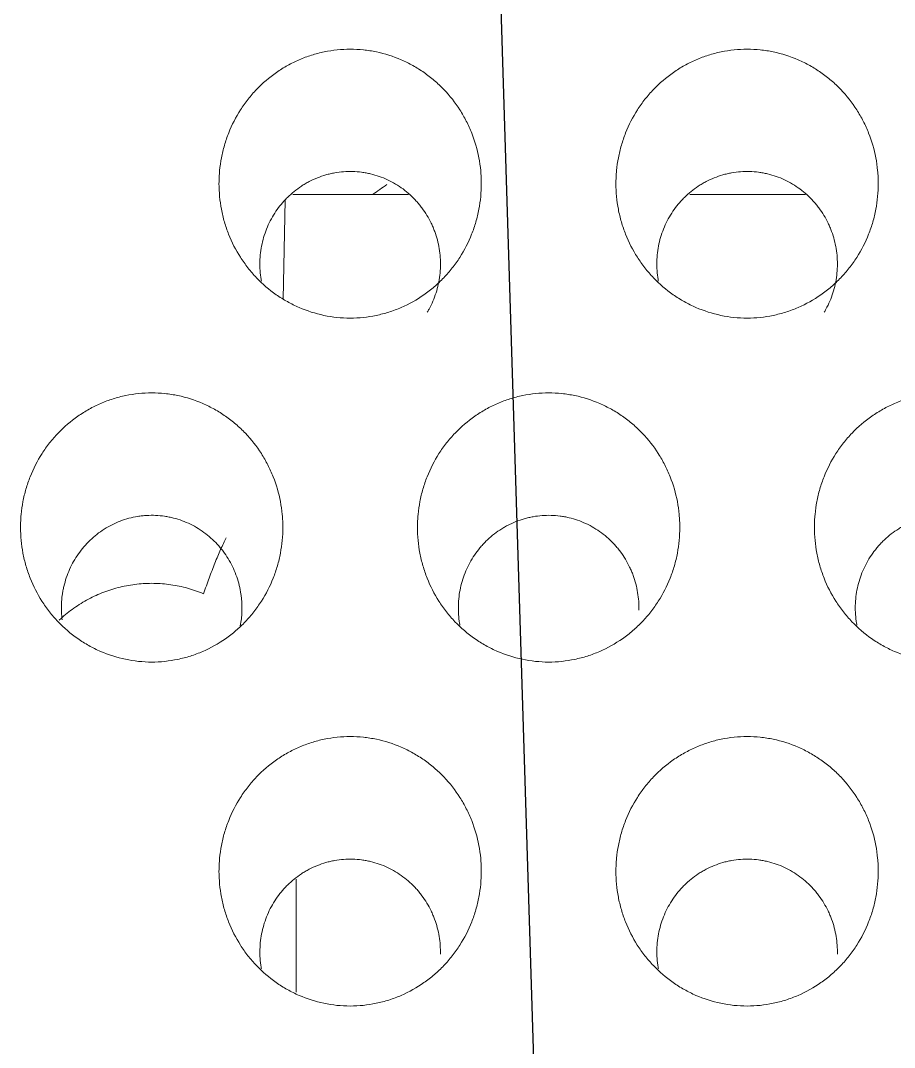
# Model space of a CAD drawing. Header units: inches. Extents: x 3778 to 56227, y -16914 to 35091.
# Drawn here: x 42394.75 to 42401.33, y -12653.82 to -12646.09 of the extents above; entities that cross this region are included whole.
import ezdxf

# ---------------------------------------------------------------- set-up
doc = ezdxf.new("R2010")
doc.units = ezdxf.units.IN
doc.header["$LTSCALE"] = 100
doc.header["$MEASUREMENT"] = 0
doc.linetypes.add('DH-HID2', pattern=[1.2, 0.8, -0.4])
doc.layers.add('2-con', color=2, linetype='Continuous')
doc.layers.add('FU-FURM', color=251, linetype='DH-HID2')
doc.layers.add('mark-B', color=2, linetype='Continuous', lineweight=20)

# ---------------------------------------------------------------- blocks, each defined once
blk = doc.blocks.new('cjscjdeh')
at = {"layer": 'FU-FURM', "color": 8}
blk.add_line((150240.6998, 68218.259), (150246.8581, 68019.7034), dxfattribs=at)
blk = doc.blocks.new('무풍1WAY 대형')
at = {"layer": 'mark-B'}
for p, q in [((287.224, -425.5493), (287.224, -426.4)), ((287.3203, -430.764), (287.3061, -431.5074)), ((283.389, -431.5502), (284.2598, -431.5502)), ((286.3767, -431.5502), (287.2475, -431.5502))]:
    blk.add_line(p, q, dxfattribs=at)
blk.add_arc((288.3194, -434.0268), 2.9875, 124.00961, 126.53196, dxfattribs=at)
for points, knots in [([(283.8295, -425.4454), (283.7629, -425.4454), (283.6976, -425.4522), (283.6013, -425.4723), (283.5695, -425.4806), (283.5222, -425.4956), (283.5065, -425.5011), (283.4755, -425.5127), (283.4602, -425.5189), (283.3848, -425.5516), (283.3278, -425.5835), (283.2469, -425.6401), (283.2207, -425.6605), (283.1708, -425.7033), (283.1234, -425.7483), (283.0808, -425.7976), (283.0505, -425.8362), (283.0407, -425.8493), (283.0218, -425.8761), (283.0125, -425.8898), (282.9683, -425.9591), (282.9388, -426.0171), (282.9029, -426.1077), (282.8924, -426.1386), (282.8787, -426.1857), (282.8745, -426.2016), (282.8669, -426.2335), (282.8635, -426.2495), (282.8483, -426.3295), (282.8422, -426.394), (282.8422, -426.4753), (282.8426, -426.4916), (282.8441, -426.5242), (282.8453, -426.5406), (282.8499, -426.5896), (282.8545, -426.6218), (282.8727, -426.7175), (282.8907, -426.7797), (282.9268, -426.8709), (282.9404, -426.901), (282.9701, -426.9592), (282.9863, -426.9874), (283.0388, -427.0696), (283.0789, -427.1209), (283.1358, -427.1805), (283.1475, -427.1922), (283.1714, -427.2148), (283.2079, -427.2477), (283.2723, -427.2977), (283.3276, -427.3325), (283.3706, -427.3566), (283.3852, -427.3643), (283.4148, -427.3791), (283.4299, -427.386), (283.5056, -427.4189), (283.568, -427.4387), (283.6643, -427.4589), (283.6969, -427.464), (283.7631, -427.4709), (283.7961, -427.4726), (283.8946, -427.4726), (283.9599, -427.466), (284.0409, -427.4492), (284.0571, -427.4454), (284.0891, -427.4371), (284.1367, -427.4233), (284.2134, -427.3946), (284.2722, -427.3656), (284.3297, -427.3335), (284.3579, -427.3158), (284.4388, -427.2593), (284.4884, -427.2168), (284.5449, -427.1577), (284.556, -427.1456), (284.5775, -427.1208), (284.588, -427.108), (284.6185, -427.0692), (284.6374, -427.0425), (284.69, -426.9602), (284.7197, -426.9022), (284.7499, -426.826), (284.7556, -426.8106), (284.7662, -426.7796), (284.7809, -426.7329), (284.7998, -426.6539), (284.809, -426.5897), (284.8136, -426.5411), (284.8147, -426.5248), (284.8163, -426.4921), (284.8167, -426.4757), (284.8167, -426.3938), (284.8106, -426.3293), (284.7925, -426.2337), (284.7849, -426.2021), (284.7713, -426.1549), (284.7663, -426.1392), (284.7557, -426.1082), (284.7501, -426.0928), (284.7201, -426.017), (284.6906, -425.9592), (284.6381, -425.8767), (284.6192, -425.85), (284.5785, -425.798), (284.557, -425.7732), (284.4894, -425.7024), (284.4401, -425.6598), (284.3728, -425.6127), (284.3591, -425.6035), (284.3311, -425.5859), (284.3169, -425.5774), (284.2738, -425.5533), (284.2444, -425.5387), (284.1544, -425.4996), (284.0919, -425.4795), (283.9618, -425.4522), (283.896, -425.4454), (283.8295, -425.4454)], [0, 0, 0, 0, 0.03125, 0.03125, 0.046875, 0.046875, 0.054688, 0.054688, 0.0625, 0.0625, 0.09375, 0.09375, 0.109375, 0.109375, 0.125, 0.140625, 0.140625, 0.148438, 0.148438, 0.15625, 0.15625, 0.1875, 0.1875, 0.203125, 0.203125, 0.210938, 0.210938, 0.21875, 0.21875, 0.25, 0.25, 0.257813, 0.257813, 0.265625, 0.265625, 0.28125, 0.28125, 0.3125, 0.3125, 0.328125, 0.328125, 0.34375, 0.34375, 0.375, 0.375, 0.382813, 0.382813, 0.390625, 0.40625, 0.421875, 0.421875, 0.429688, 0.429688, 0.4375, 0.4375, 0.46875, 0.46875, 0.484375, 0.484375, 0.5, 0.5, 0.53125, 0.53125, 0.539063, 0.539063, 0.546875, 0.5625, 0.578125, 0.578125, 0.59375, 0.59375, 0.625, 0.625, 0.632813, 0.632813, 0.640625, 0.640625, 0.65625, 0.65625, 0.6875, 0.6875, 0.695313, 0.695313, 0.703125, 0.71875, 0.734375, 0.734375, 0.742188, 0.742188, 0.75, 0.75, 0.78125, 0.78125, 0.796875, 0.796875, 0.804688, 0.804688, 0.8125, 0.8125, 0.84375, 0.84375, 0.859375, 0.859375, 0.875, 0.875, 0.90625, 0.90625, 0.914063, 0.914063, 0.921875, 0.921875, 0.9375, 0.9375, 0.96875, 0.96875, 1, 1, 1, 1]), ([(286.817, -425.4454), (286.7505, -425.4454), (286.6852, -425.4522), (286.5889, -425.4723), (286.557, -425.4806), (286.5097, -425.4956), (286.494, -425.5011), (286.463, -425.5127), (286.4478, -425.5189), (286.3724, -425.5516), (286.3153, -425.5835), (286.2345, -425.6401), (286.2082, -425.6605), (286.1584, -425.7033), (286.111, -425.7483), (286.0683, -425.7976), (286.0381, -425.8362), (286.0283, -425.8493), (286.0093, -425.8761), (286.0001, -425.8898), (285.9559, -425.9591), (285.9264, -426.0171), (285.8905, -426.1077), (285.8799, -426.1386), (285.8663, -426.1857), (285.8621, -426.2016), (285.8544, -426.2335), (285.851, -426.2495), (285.8358, -426.3295), (285.8298, -426.394), (285.8298, -426.4753), (285.8302, -426.4916), (285.8317, -426.5242), (285.8328, -426.5406), (285.8375, -426.5896), (285.8421, -426.6218), (285.8603, -426.7175), (285.8783, -426.7797), (285.9143, -426.8709), (285.9279, -426.901), (285.9577, -426.9592), (285.9739, -426.9874), (286.0263, -427.0696), (286.0664, -427.1209), (286.1234, -427.1805), (286.1351, -427.1922), (286.1589, -427.2148), (286.1954, -427.2477), (286.2598, -427.2977), (286.3152, -427.3325), (286.3581, -427.3566), (286.3727, -427.3643), (286.4024, -427.3791), (286.4174, -427.386), (286.4931, -427.4189), (286.5555, -427.4387), (286.6519, -427.4589), (286.6845, -427.464), (286.7506, -427.4709), (286.7836, -427.4726), (286.8822, -427.4726), (286.9474, -427.466), (287.0284, -427.4492), (287.0446, -427.4454), (287.0767, -427.4371), (287.1242, -427.4233), (287.201, -427.3946), (287.2598, -427.3656), (287.3173, -427.3335), (287.3455, -427.3158), (287.4264, -427.2593), (287.4759, -427.2168), (287.5325, -427.1577), (287.5435, -427.1456), (287.5651, -427.1208), (287.5756, -427.108), (287.6061, -427.0692), (287.625, -427.0425), (287.6776, -426.9602), (287.7072, -426.9022), (287.7374, -426.826), (287.7431, -426.8106), (287.7537, -426.7796), (287.7685, -426.7329), (287.7874, -426.6539), (287.7965, -426.5897), (287.8011, -426.5411), (287.8023, -426.5248), (287.8038, -426.4921), (287.8042, -426.4757), (287.8042, -426.3938), (287.7981, -426.3293), (287.78, -426.2337), (287.7725, -426.2021), (287.7588, -426.1549), (287.7539, -426.1392), (287.7433, -426.1082), (287.7376, -426.0928), (287.7076, -426.017), (287.6781, -425.9592), (287.6256, -425.8767), (287.6067, -425.85), (287.566, -425.798), (287.5446, -425.7732), (287.477, -425.7024), (287.4276, -425.6598), (287.3604, -425.6127), (287.3467, -425.6035), (287.3186, -425.5859), (287.3044, -425.5774), (287.2613, -425.5533), (287.232, -425.5387), (287.142, -425.4996), (287.0795, -425.4795), (286.9493, -425.4522), (286.8835, -425.4454), (286.817, -425.4454)], [0, 0, 0, 0, 0.03125, 0.03125, 0.046875, 0.046875, 0.054688, 0.054688, 0.0625, 0.0625, 0.09375, 0.09375, 0.109375, 0.109375, 0.125, 0.140625, 0.140625, 0.148438, 0.148438, 0.15625, 0.15625, 0.1875, 0.1875, 0.203125, 0.203125, 0.210938, 0.210938, 0.21875, 0.21875, 0.25, 0.25, 0.257813, 0.257813, 0.265625, 0.265625, 0.28125, 0.28125, 0.3125, 0.3125, 0.328125, 0.328125, 0.34375, 0.34375, 0.375, 0.375, 0.382813, 0.382813, 0.390625, 0.40625, 0.421875, 0.421875, 0.429688, 0.429688, 0.4375, 0.4375, 0.46875, 0.46875, 0.484375, 0.484375, 0.5, 0.5, 0.53125, 0.53125, 0.539063, 0.539063, 0.546875, 0.5625, 0.578125, 0.578125, 0.59375, 0.59375, 0.625, 0.625, 0.632813, 0.632813, 0.640625, 0.640625, 0.65625, 0.65625, 0.6875, 0.6875, 0.695313, 0.695313, 0.703125, 0.71875, 0.734375, 0.734375, 0.742188, 0.742188, 0.75, 0.75, 0.78125, 0.78125, 0.796875, 0.796875, 0.804687, 0.804687, 0.8125, 0.8125, 0.84375, 0.84375, 0.859375, 0.859375, 0.875, 0.875, 0.90625, 0.90625, 0.914063, 0.914063, 0.921875, 0.921875, 0.9375, 0.9375, 0.96875, 0.96875, 1, 1, 1, 1]), ([(283.1503, -425.8357), (283.1492, -425.8809), (283.1555, -425.9699), (283.178, -426.056), (283.1974, -426.1089), (283.2015, -426.1195), (283.2103, -426.1403), (283.2242, -426.171), (283.2507, -426.2203), (283.2756, -426.2574), (283.2956, -426.2845), (283.3026, -426.2934), (283.3169, -426.3108), (283.3243, -426.3194), (283.3624, -426.3615), (283.3957, -426.3917), (283.4498, -426.4318), (283.4686, -426.4443), (283.5075, -426.4675), (283.5277, -426.4783), (283.5893, -426.507), (283.6318, -426.5218), (283.6868, -426.5349), (283.6979, -426.5373), (283.7203, -426.5414), (283.7317, -426.5432), (283.7656, -426.5477), (283.7882, -426.5495), (283.8559, -426.5514), (283.901, -426.5481), (283.9572, -426.538), (283.9684, -426.5357), (283.9906, -426.5306), (284.0235, -426.522), (284.0768, -426.5037), (284.1179, -426.4848), (284.1481, -426.469), (284.1581, -426.4635), (284.1777, -426.4519), (284.1873, -426.4459), (284.2345, -426.4148), (284.2694, -426.3864), (284.3094, -426.3467), (284.3173, -426.3385), (284.3326, -426.3218), (284.34, -426.3132), (284.3616, -426.2871), (284.3751, -426.2691), (284.4128, -426.2133), (284.4342, -426.174), (284.4697, -426.0906), (284.4832, -426.0479), (284.4974, -425.9824), (284.5011, -425.9604), (284.5064, -425.9158), (284.5081, -425.8931), (284.5098, -425.8257), (284.5067, -425.7812), (284.4987, -425.7328), (284.498, -425.7285), (284.4972, -425.7242)], [0, 0, 0, 0, 0.058486, 0.116973, 0.116973, 0.131594, 0.131594, 0.146216, 0.175459, 0.204702, 0.204702, 0.219324, 0.219324, 0.233946, 0.233946, 0.292432, 0.292432, 0.321675, 0.321675, 0.350918, 0.350918, 0.409405, 0.409405, 0.424026, 0.424026, 0.438648, 0.438648, 0.467891, 0.467891, 0.526378, 0.526378, 0.540999, 0.540999, 0.555621, 0.584864, 0.614107, 0.614107, 0.628729, 0.628729, 0.643351, 0.643351, 0.701837, 0.701837, 0.716459, 0.716459, 0.73108, 0.73108, 0.760323, 0.760323, 0.81881, 0.81881, 0.877296, 0.877296, 0.906539, 0.906539, 0.935783, 0.935783, 0.994269, 0.994269, 1, 1, 1, 1]), ([(286.1378, -425.8357), (286.1367, -425.8809), (286.1431, -425.9699), (286.1656, -426.056), (286.1849, -426.1089), (286.1891, -426.1195), (286.1979, -426.1403), (286.2117, -426.171), (286.2382, -426.2203), (286.2631, -426.2574), (286.2832, -426.2845), (286.2901, -426.2934), (286.3044, -426.3108), (286.3119, -426.3194), (286.3499, -426.3615), (286.3832, -426.3917), (286.4374, -426.4318), (286.4561, -426.4443), (286.495, -426.4675), (286.5153, -426.4783), (286.5769, -426.507), (286.6194, -426.5218), (286.6744, -426.5349), (286.6855, -426.5373), (286.7079, -426.5414), (286.7192, -426.5432), (286.7531, -426.5477), (286.7757, -426.5495), (286.8435, -426.5514), (286.8886, -426.5481), (286.9448, -426.538), (286.956, -426.5357), (286.9781, -426.5306), (287.0111, -426.522), (287.0644, -426.5037), (287.1055, -426.4848), (287.1356, -426.469), (287.1456, -426.4635), (287.1652, -426.4519), (287.1749, -426.4459), (287.222, -426.4148), (287.2569, -426.3864), (287.297, -426.3467), (287.3048, -426.3385), (287.3201, -426.3218), (287.3276, -426.3132), (287.3492, -426.2871), (287.3627, -426.2691), (287.4003, -426.2133), (287.4218, -426.174), (287.4572, -426.0906), (287.4708, -426.0479), (287.4849, -425.9824), (287.4886, -425.9604), (287.494, -425.9158), (287.4956, -425.8931), (287.4973, -425.8257), (287.4942, -425.7812), (287.4863, -425.7328), (287.4855, -425.7285), (287.4848, -425.7242)], [0, 0, 0, 0, 0.058486, 0.116973, 0.116973, 0.131594, 0.131594, 0.146216, 0.175459, 0.204702, 0.204702, 0.219324, 0.219324, 0.233946, 0.233946, 0.292432, 0.292432, 0.321675, 0.321675, 0.350918, 0.350918, 0.409405, 0.409405, 0.424026, 0.424026, 0.438648, 0.438648, 0.467891, 0.467891, 0.526378, 0.526378, 0.540999, 0.540999, 0.555621, 0.584864, 0.614107, 0.614107, 0.628729, 0.628729, 0.643351, 0.643351, 0.701837, 0.701837, 0.716459, 0.716459, 0.73108, 0.73108, 0.760323, 0.760323, 0.81881, 0.81881, 0.877296, 0.877296, 0.906539, 0.906539, 0.935783, 0.935783, 0.994269, 0.994269, 1, 1, 1, 1]), ([(282.3357, -428.0332), (282.2692, -428.0332), (282.2039, -428.04), (282.1076, -428.06), (282.0758, -428.0683), (282.0285, -428.0833), (282.0128, -428.0888), (281.9818, -428.1003), (281.9666, -428.1065), (281.8912, -428.1392), (281.8341, -428.1711), (281.7533, -428.2275), (281.7271, -428.2479), (281.6772, -428.2907), (281.6298, -428.3357), (281.5871, -428.3849), (281.5569, -428.4234), (281.5471, -428.4365), (281.5281, -428.4633), (281.5189, -428.477), (281.4746, -428.5462), (281.4451, -428.6042), (281.4092, -428.6947), (281.3987, -428.7255), (281.385, -428.7726), (281.3808, -428.7885), (281.3732, -428.8204), (281.3697, -428.8363), (281.3546, -428.9163), (281.3485, -428.9808), (281.3485, -429.062), (281.3489, -429.0783), (281.3504, -429.1109), (281.3516, -429.1273), (281.3562, -429.1762), (281.3608, -429.2084), (281.379, -429.304), (281.397, -429.3662), (281.4331, -429.4573), (281.4467, -429.4873), (281.4765, -429.5455), (281.4927, -429.5737), (281.5451, -429.6558), (281.5852, -429.707), (281.6422, -429.7666), (281.6539, -429.7782), (281.6777, -429.8008), (281.7142, -429.8337), (281.7786, -429.8837), (281.834, -429.9184), (281.877, -429.9425), (281.8915, -429.9502), (281.9212, -429.9648), (281.9363, -429.9718), (282.0119, -430.0046), (282.0743, -430.0244), (282.1706, -430.0445), (282.2032, -430.0496), (282.2693, -430.0565), (282.3023, -430.0582), (282.4008, -430.0583), (282.4661, -430.0516), (282.547, -430.0349), (282.5633, -430.0311), (282.5953, -430.0227), (282.6428, -430.009), (282.7195, -429.9804), (282.7783, -429.9514), (282.8358, -429.9194), (282.864, -429.9017), (282.9449, -429.8453), (282.9945, -429.8028), (283.051, -429.7438), (283.0621, -429.7317), (283.0836, -429.7069), (283.0941, -429.6942), (283.1246, -429.6554), (283.1435, -429.6287), (283.1962, -429.5465), (283.2258, -429.4886), (283.256, -429.4125), (283.2617, -429.397), (283.2724, -429.366), (283.2871, -429.3194), (283.306, -429.2405), (283.3152, -429.1763), (283.3198, -429.1277), (283.3209, -429.1115), (283.3225, -429.0788), (283.3229, -429.0624), (283.3229, -428.9806), (283.3168, -428.9161), (283.2986, -428.8206), (283.2911, -428.789), (283.2775, -428.7419), (283.2725, -428.7262), (283.2619, -428.6952), (283.2562, -428.6798), (283.2262, -428.604), (283.1967, -428.5463), (283.1442, -428.4639), (283.1253, -428.4372), (283.0846, -428.3853), (283.0631, -428.3605), (282.9955, -428.2898), (282.9462, -428.2473), (282.8789, -428.2002), (282.8652, -428.1911), (282.8372, -428.1735), (282.8229, -428.165), (282.7799, -428.1409), (282.7505, -428.1264), (282.6605, -428.0873), (282.598, -428.0673), (282.468, -428.04), (282.4022, -428.0332), (282.3357, -428.0332)], [0, 0, 0, 0, 0.03125, 0.03125, 0.046875, 0.046875, 0.054688, 0.054688, 0.0625, 0.0625, 0.09375, 0.09375, 0.109375, 0.109375, 0.125, 0.140625, 0.140625, 0.148438, 0.148438, 0.15625, 0.15625, 0.1875, 0.1875, 0.203125, 0.203125, 0.210938, 0.210938, 0.21875, 0.21875, 0.25, 0.25, 0.257813, 0.257813, 0.265625, 0.265625, 0.28125, 0.28125, 0.3125, 0.3125, 0.328125, 0.328125, 0.34375, 0.34375, 0.375, 0.375, 0.382813, 0.382813, 0.390625, 0.40625, 0.421875, 0.421875, 0.429688, 0.429688, 0.4375, 0.4375, 0.46875, 0.46875, 0.484375, 0.484375, 0.5, 0.5, 0.53125, 0.53125, 0.539062, 0.539062, 0.546875, 0.5625, 0.578125, 0.578125, 0.59375, 0.59375, 0.625, 0.625, 0.632812, 0.632812, 0.640625, 0.640625, 0.65625, 0.65625, 0.6875, 0.6875, 0.695312, 0.695312, 0.703125, 0.71875, 0.734375, 0.734375, 0.742187, 0.742187, 0.75, 0.75, 0.78125, 0.78125, 0.796875, 0.796875, 0.804687, 0.804687, 0.8125, 0.8125, 0.84375, 0.84375, 0.859375, 0.859375, 0.875, 0.875, 0.90625, 0.90625, 0.914062, 0.914062, 0.921875, 0.921875, 0.9375, 0.9375, 0.96875, 0.96875, 1, 1, 1, 1]), ([(285.3232, -428.0332), (285.2567, -428.0332), (285.1914, -428.04), (285.0952, -428.06), (285.0634, -428.0683), (285.0161, -428.0833), (285.0004, -428.0888), (284.9694, -428.1003), (284.9541, -428.1065), (284.8787, -428.1392), (284.8217, -428.1711), (284.7409, -428.2275), (284.7146, -428.2479), (284.6648, -428.2907), (284.6173, -428.3357), (284.5747, -428.3849), (284.5444, -428.4234), (284.5346, -428.4365), (284.5156, -428.4633), (284.5064, -428.477), (284.4622, -428.5462), (284.4327, -428.6042), (284.3968, -428.6947), (284.3862, -428.7255), (284.3725, -428.7726), (284.3683, -428.7885), (284.3607, -428.8204), (284.3573, -428.8363), (284.3421, -428.9163), (284.3361, -428.9808), (284.336, -429.062), (284.3364, -429.0783), (284.3379, -429.1109), (284.3391, -429.1273), (284.3437, -429.1762), (284.3483, -429.2084), (284.3666, -429.304), (284.3846, -429.3662), (284.4206, -429.4573), (284.4342, -429.4873), (284.464, -429.5455), (284.4802, -429.5737), (284.5327, -429.6558), (284.5728, -429.707), (284.6297, -429.7666), (284.6414, -429.7782), (284.6653, -429.8008), (284.7018, -429.8337), (284.7662, -429.8837), (284.8215, -429.9184), (284.8645, -429.9425), (284.8791, -429.9502), (284.9088, -429.9648), (284.9238, -429.9718), (284.9995, -430.0046), (285.0618, -430.0244), (285.1582, -430.0445), (285.1908, -430.0496), (285.2569, -430.0565), (285.2898, -430.0582), (285.3884, -430.0583), (285.4536, -430.0516), (285.5346, -430.0349), (285.5508, -430.0311), (285.5828, -430.0227), (285.6304, -430.009), (285.7071, -429.9804), (285.7659, -429.9514), (285.8234, -429.9194), (285.8516, -429.9017), (285.9325, -429.8453), (285.982, -429.8028), (286.0386, -429.7438), (286.0496, -429.7317), (286.0711, -429.7069), (286.0817, -429.6942), (286.1122, -429.6554), (286.1311, -429.6287), (286.1837, -429.5465), (286.2134, -429.4886), (286.2436, -429.4125), (286.2493, -429.397), (286.2599, -429.366), (286.2747, -429.3194), (286.2936, -429.2405), (286.3027, -429.1763), (286.3073, -429.1277), (286.3085, -429.1115), (286.31, -429.0788), (286.3104, -429.0624), (286.3104, -428.9806), (286.3043, -428.9161), (286.2862, -428.8206), (286.2786, -428.789), (286.265, -428.7419), (286.2601, -428.7262), (286.2494, -428.6952), (286.2438, -428.6798), (286.2138, -428.604), (286.1843, -428.5463), (286.1317, -428.4639), (286.1128, -428.4372), (286.0721, -428.3853), (286.0507, -428.3605), (285.9831, -428.2898), (285.9337, -428.2473), (285.8665, -428.2002), (285.8527, -428.1911), (285.8247, -428.1735), (285.8105, -428.165), (285.7674, -428.1409), (285.738, -428.1264), (285.6481, -428.0873), (285.5856, -428.0673), (285.4555, -428.04), (285.3897, -428.0332), (285.3232, -428.0332)], [0, 0, 0, 0, 0.03125, 0.03125, 0.046875, 0.046875, 0.054687, 0.054687, 0.0625, 0.0625, 0.09375, 0.09375, 0.109375, 0.109375, 0.125, 0.140625, 0.140625, 0.148437, 0.148437, 0.15625, 0.15625, 0.1875, 0.1875, 0.203125, 0.203125, 0.210937, 0.210937, 0.21875, 0.21875, 0.25, 0.25, 0.257812, 0.257812, 0.265625, 0.265625, 0.28125, 0.28125, 0.3125, 0.3125, 0.328125, 0.328125, 0.34375, 0.34375, 0.375, 0.375, 0.382812, 0.382812, 0.390625, 0.40625, 0.421875, 0.421875, 0.429687, 0.429687, 0.4375, 0.4375, 0.46875, 0.46875, 0.484375, 0.484375, 0.5, 0.5, 0.53125, 0.53125, 0.539062, 0.539062, 0.546875, 0.5625, 0.578125, 0.578125, 0.59375, 0.59375, 0.625, 0.625, 0.632812, 0.632812, 0.640625, 0.640625, 0.65625, 0.65625, 0.6875, 0.6875, 0.695312, 0.695312, 0.703125, 0.71875, 0.734375, 0.734375, 0.742187, 0.742187, 0.75, 0.75, 0.78125, 0.78125, 0.796875, 0.796875, 0.804687, 0.804687, 0.8125, 0.8125, 0.84375, 0.84375, 0.859375, 0.859375, 0.875, 0.875, 0.90625, 0.90625, 0.914062, 0.914062, 0.921875, 0.921875, 0.9375, 0.9375, 0.96875, 0.96875, 1, 1, 1, 1]), ([(288.3108, -428.0332), (288.2443, -428.0332), (288.179, -428.04), (288.0827, -428.06), (288.0509, -428.0683), (288.0036, -428.0833), (287.9879, -428.0888), (287.9569, -428.1003), (287.9417, -428.1065), (287.8663, -428.1392), (287.8092, -428.1711), (287.7284, -428.2275), (287.7022, -428.2479), (287.6523, -428.2907), (287.6049, -428.3357), (287.5622, -428.3849), (287.532, -428.4234), (287.5222, -428.4365), (287.5032, -428.4633), (287.494, -428.477), (287.4497, -428.5462), (287.4202, -428.6042), (287.3843, -428.6947), (287.3738, -428.7255), (287.3601, -428.7726), (287.3559, -428.7885), (287.3483, -428.8204), (287.3448, -428.8363), (287.3297, -428.9163), (287.3236, -428.9808), (287.3236, -429.062), (287.324, -429.0783), (287.3255, -429.1109), (287.3267, -429.1273), (287.3313, -429.1762), (287.3359, -429.2084), (287.3541, -429.304), (287.3721, -429.3662), (287.4082, -429.4573), (287.4218, -429.4873), (287.4516, -429.5455), (287.4678, -429.5737), (287.5202, -429.6558), (287.5603, -429.707), (287.6173, -429.7666), (287.629, -429.7782), (287.6528, -429.8008), (287.6893, -429.8337), (287.7537, -429.8837), (287.8091, -429.9184), (287.8521, -429.9425), (287.8666, -429.9502), (287.8963, -429.9648), (287.9114, -429.9718), (287.987, -430.0046), (288.0494, -430.0244), (288.1457, -430.0445), (288.1783, -430.0496), (288.2444, -430.0565), (288.2774, -430.0582), (288.3759, -430.0583), (288.4411, -430.0516), (288.5221, -430.0349), (288.5383, -430.0311), (288.5704, -430.0227), (288.6179, -430.009), (288.6946, -429.9804), (288.7534, -429.9514), (288.8109, -429.9194), (288.8391, -429.9017), (288.92, -429.8453), (288.9695, -429.8028), (289.0261, -429.7438), (289.0372, -429.7317), (289.0587, -429.7069), (289.0692, -429.6942), (289.0997, -429.6554), (289.1186, -429.6287), (289.1713, -429.5465), (289.2009, -429.4886), (289.2311, -429.4125), (289.2368, -429.397), (289.2475, -429.366), (289.2622, -429.3194), (289.2811, -429.2405), (289.2903, -429.1763), (289.2949, -429.1277), (289.296, -429.1115), (289.2976, -429.0788), (289.298, -429.0624), (289.298, -428.9806), (289.2919, -428.9161), (289.2737, -428.8206), (289.2662, -428.789), (289.2526, -428.7419), (289.2476, -428.7262), (289.237, -428.6952), (289.2313, -428.6798), (289.2013, -428.604), (289.1718, -428.5463), (289.1193, -428.4639), (289.1004, -428.4372), (289.0597, -428.3853), (289.0382, -428.3605), (288.9706, -428.2898), (288.9213, -428.2473), (288.854, -428.2002), (288.8403, -428.1911), (288.8123, -428.1735), (288.798, -428.165), (288.755, -428.1409), (288.7256, -428.1264), (288.6356, -428.0873), (288.5731, -428.0673), (288.4431, -428.04), (288.3773, -428.0332), (288.3108, -428.0332)], [0, 0, 0, 0, 0.03125, 0.03125, 0.046875, 0.046875, 0.054688, 0.054688, 0.0625, 0.0625, 0.09375, 0.09375, 0.109375, 0.109375, 0.125, 0.140625, 0.140625, 0.148438, 0.148438, 0.15625, 0.15625, 0.1875, 0.1875, 0.203125, 0.203125, 0.210938, 0.210938, 0.21875, 0.21875, 0.25, 0.25, 0.257812, 0.257812, 0.265625, 0.265625, 0.28125, 0.28125, 0.3125, 0.3125, 0.328125, 0.328125, 0.34375, 0.34375, 0.375, 0.375, 0.382813, 0.382813, 0.390625, 0.40625, 0.421875, 0.421875, 0.429688, 0.429688, 0.4375, 0.4375, 0.46875, 0.46875, 0.484375, 0.484375, 0.5, 0.5, 0.53125, 0.53125, 0.539063, 0.539063, 0.546875, 0.5625, 0.578125, 0.578125, 0.59375, 0.59375, 0.625, 0.625, 0.632813, 0.632813, 0.640625, 0.640625, 0.65625, 0.65625, 0.6875, 0.6875, 0.695313, 0.695313, 0.703125, 0.71875, 0.734375, 0.734375, 0.742188, 0.742188, 0.75, 0.75, 0.78125, 0.78125, 0.796875, 0.796875, 0.804688, 0.804688, 0.8125, 0.8125, 0.84375, 0.84375, 0.859375, 0.859375, 0.875, 0.875, 0.90625, 0.90625, 0.914063, 0.914063, 0.921875, 0.921875, 0.9375, 0.9375, 0.96875, 0.96875, 1, 1, 1, 1]), ([(281.6563, -428.423), (281.6552, -428.4682), (281.6616, -428.557), (281.6841, -428.6431), (281.7035, -428.696), (281.7076, -428.7066), (281.7164, -428.7273), (281.7302, -428.7581), (281.7568, -428.8073), (281.7817, -428.8445), (281.8018, -428.8715), (281.8087, -428.8804), (281.823, -428.8978), (281.8304, -428.9064), (281.8685, -428.9484), (281.9019, -428.9786), (281.956, -429.0186), (281.9747, -429.0311), (282.0137, -429.0544), (282.0339, -429.0651), (282.0955, -429.0938), (282.138, -429.1086), (282.193, -429.1217), (282.2041, -429.1241), (282.2265, -429.1282), (282.2378, -429.13), (282.2718, -429.1344), (282.2944, -429.1362), (282.3621, -429.1381), (282.4072, -429.1348), (282.4634, -429.1248), (282.4746, -429.1225), (282.4968, -429.1174), (282.5297, -429.1088), (282.583, -429.0906), (282.6241, -429.0717), (282.6543, -429.0559), (282.6643, -429.0504), (282.6839, -429.0388), (282.6935, -429.0328), (282.7407, -429.0017), (282.7756, -428.9734), (282.8157, -428.9337), (282.8235, -428.9256), (282.8388, -428.9088), (282.8463, -428.9002), (282.8679, -428.8741), (282.8814, -428.8562), (282.9191, -428.8005), (282.9405, -428.7611), (282.976, -428.6778), (282.9896, -428.6351), (283.0038, -428.5697), (283.0075, -428.5477), (283.0128, -428.5031), (283.0145, -428.4805), (283.0162, -428.4131), (283.0131, -428.3686), (283.0052, -428.3203), (283.0044, -428.3161), (283.0037, -428.3118)], [0, 0, 0, 0, 0.058493, 0.116986, 0.116986, 0.13161, 0.13161, 0.146233, 0.17548, 0.204726, 0.204726, 0.21935, 0.21935, 0.233973, 0.233973, 0.292466, 0.292466, 0.321713, 0.321713, 0.350959, 0.350959, 0.409453, 0.409453, 0.424076, 0.424076, 0.438699, 0.438699, 0.467946, 0.467946, 0.526439, 0.526439, 0.541062, 0.541062, 0.555686, 0.584932, 0.614179, 0.614179, 0.628802, 0.628802, 0.643426, 0.643426, 0.701919, 0.701919, 0.716542, 0.716542, 0.731165, 0.731165, 0.760412, 0.760412, 0.818905, 0.818905, 0.877399, 0.877399, 0.906645, 0.906645, 0.935892, 0.935892, 0.994385, 0.994385, 1, 1, 1, 1]), ([(284.6439, -428.423), (284.6428, -428.4682), (284.6491, -428.557), (284.6716, -428.6431), (284.691, -428.696), (284.6952, -428.7066), (284.7039, -428.7273), (284.7178, -428.7581), (284.7443, -428.8073), (284.7692, -428.8445), (284.7893, -428.8715), (284.7962, -428.8804), (284.8106, -428.8978), (284.818, -428.9064), (284.8561, -428.9484), (284.8894, -428.9786), (284.9435, -429.0186), (284.9623, -429.0311), (285.0012, -429.0544), (285.0215, -429.0651), (285.083, -429.0938), (285.1256, -429.1086), (285.1806, -429.1217), (285.1917, -429.1241), (285.2141, -429.1282), (285.2254, -429.13), (285.2593, -429.1344), (285.2819, -429.1362), (285.3497, -429.1381), (285.3947, -429.1348), (285.4509, -429.1248), (285.4622, -429.1225), (285.4843, -429.1174), (285.5172, -429.1088), (285.5706, -429.0906), (285.6116, -429.0717), (285.6418, -429.0559), (285.6518, -429.0504), (285.6714, -429.0388), (285.681, -429.0328), (285.7282, -429.0017), (285.7631, -428.9734), (285.8032, -428.9337), (285.811, -428.9256), (285.8264, -428.9088), (285.8338, -428.9002), (285.8555, -428.8741), (285.8689, -428.8562), (285.9066, -428.8005), (285.9281, -428.7611), (285.9636, -428.6778), (285.9771, -428.6351), (285.9913, -428.5697), (285.995, -428.5477), (286.0004, -428.5031), (286.002, -428.4805), (286.0037, -428.4131), (286.0006, -428.3686), (285.9927, -428.3203), (285.992, -428.3161), (285.9912, -428.3118)], [0, 0, 0, 0, 0.058493, 0.116986, 0.116986, 0.13161, 0.13161, 0.146233, 0.17548, 0.204726, 0.204726, 0.21935, 0.21935, 0.233973, 0.233973, 0.292466, 0.292466, 0.321713, 0.321713, 0.350959, 0.350959, 0.409453, 0.409453, 0.424076, 0.424076, 0.438699, 0.438699, 0.467946, 0.467946, 0.526439, 0.526439, 0.541062, 0.541062, 0.555686, 0.584932, 0.614179, 0.614179, 0.628802, 0.628802, 0.643426, 0.643426, 0.701919, 0.701919, 0.716542, 0.716542, 0.731165, 0.731165, 0.760412, 0.760412, 0.818905, 0.818905, 0.877399, 0.877399, 0.906645, 0.906645, 0.935892, 0.935892, 0.994385, 0.994385, 1, 1, 1, 1]), ([(287.6438, -428.3065), (287.6373, -428.3407), (287.6333, -428.3752), (287.6309, -428.4322), (287.631, -428.4546), (287.6327, -428.4883), (287.6336, -428.4996), (287.6358, -428.522), (287.6372, -428.5332), (287.6454, -428.5886), (287.656, -428.6319), (287.678, -428.6953), (287.6864, -428.7162), (287.7053, -428.7573), (287.726, -428.7973), (287.7565, -428.8445), (287.7768, -428.8715), (287.7909, -428.8892), (287.7982, -428.8979), (287.8356, -428.9405), (287.8684, -428.9712), (287.922, -429.0122), (287.9406, -429.0251), (287.9793, -429.049), (287.9992, -429.06), (288.0601, -429.0896), (288.1024, -429.1052), (288.1575, -429.1193), (288.1687, -429.1218), (288.191, -429.1263), (288.2022, -429.1283), (288.2359, -429.1333), (288.2808, -429.1376), (288.3373, -429.1373), (288.3713, -429.1345), (288.394, -429.132), (288.4053, -429.1305), (288.4614, -429.1214), (288.5049, -429.1097), (288.5682, -429.0856), (288.5889, -429.0765), (288.6297, -429.056), (288.6494, -429.0449), (288.7065, -429.0087), (288.7418, -428.981), (288.7907, -428.9342), (288.8064, -428.9176), (288.8357, -428.8833), (288.8495, -428.8656), (288.888, -428.8107), (288.9102, -428.7717), (288.9286, -428.7304)], [0, 0, 0, 0, 0.052709, 0.052709, 0.086541, 0.086541, 0.103457, 0.103457, 0.120373, 0.120373, 0.188037, 0.188037, 0.221868, 0.221868, 0.2557, 0.289532, 0.306448, 0.306448, 0.323364, 0.323364, 0.391027, 0.391027, 0.424859, 0.424859, 0.458691, 0.458691, 0.526355, 0.526355, 0.543271, 0.543271, 0.560187, 0.560187, 0.594018, 0.62785, 0.644766, 0.644766, 0.661682, 0.661682, 0.729346, 0.729346, 0.763177, 0.763177, 0.797009, 0.797009, 0.864673, 0.864673, 0.898505, 0.898505, 0.932336, 0.932336, 1, 1, 1, 1]), ([(289.0075, -428.3476), (289.0033, -428.3515), (288.968, -428.3841), (288.9305, -428.4143), (288.8781, -428.4513), (288.8601, -428.4632), (288.8237, -428.4856), (288.8052, -428.4962), (288.749, -428.5262), (288.7104, -428.5438), (288.631, -428.5741), (288.5903, -428.5868), (288.5065, -428.6071), (288.4223, -428.6219), (288.3374, -428.626), (288.2734, -428.625), (288.252, -428.6239), (288.2092, -428.6205), (288.1877, -428.6181), (288.1241, -428.6089), (288.0408, -428.5913), (287.9603, -428.5634), (287.9208, -428.5469)], [0, 0, 0, 0, 0.014941, 0.124392, 0.124392, 0.179118, 0.179118, 0.233843, 0.233843, 0.343294, 0.343294, 0.452745, 0.452745, 0.562196, 0.671647, 0.671647, 0.726373, 0.726373, 0.781098, 0.781098, 0.890549, 1, 1, 1, 1]), ([(288.9286, -428.7304), (288.9471, -428.689), (288.9614, -428.6465), (288.9742, -428.5918), (288.9765, -428.5808), (288.9805, -428.5586), (288.9823, -428.5475), (288.9869, -428.514), (288.9888, -428.4917), (288.9914, -428.4302), (288.9898, -428.3911), (288.9849, -428.352)], [0, 0, 0, 0, 0.347462, 0.347462, 0.434328, 0.434328, 0.521194, 0.521194, 0.694925, 0.694925, 1, 1, 1, 1]), ([(287.9208, -428.5469), (287.9065, -428.5872), (287.8922, -428.6268), (287.8637, -428.7037), (287.8494, -428.741), (287.8208, -428.8128), (287.8065, -428.8472), (287.785, -428.8955), (287.7779, -428.911), (287.7635, -428.9407), (287.7563, -428.9549), (287.7492, -428.968)], [0, 0, 0, 0, 0.25, 0.25, 0.5, 0.5, 0.75, 0.75, 0.875, 0.875, 1, 1, 1, 1]), ([(283.8295, -430.621), (283.763, -430.621), (283.6977, -430.6278), (283.6015, -430.6478), (283.5697, -430.6561), (283.5224, -430.671), (283.5067, -430.6764), (283.4757, -430.688), (283.4605, -430.6942), (283.3851, -430.7268), (283.328, -430.7587), (283.2472, -430.815), (283.221, -430.8354), (283.1711, -430.8781), (283.1237, -430.923), (283.081, -430.9722), (283.0508, -431.0107), (283.041, -431.0238), (283.022, -431.0505), (283.0128, -431.0641), (282.9685, -431.1333), (282.939, -431.1912), (282.9031, -431.2817), (282.8925, -431.3125), (282.8788, -431.3595), (282.8746, -431.3754), (282.867, -431.4073), (282.8636, -431.4232), (282.8484, -431.5031), (282.8423, -431.5675), (282.8423, -431.6487), (282.8427, -431.6649), (282.8442, -431.6975), (282.8454, -431.7139), (282.85, -431.7628), (282.8546, -431.795), (282.8728, -431.8905), (282.8909, -431.9527), (282.9269, -432.0436), (282.9406, -432.0737), (282.9703, -432.1318), (282.9865, -432.16), (283.039, -432.242), (283.0791, -432.2932), (283.1361, -432.3527), (283.1478, -432.3643), (283.1717, -432.3868), (283.2081, -432.4197), (283.2726, -432.4696), (283.3279, -432.5043), (283.3709, -432.5283), (283.3855, -432.536), (283.4151, -432.5506), (283.4302, -432.5576), (283.5058, -432.5903), (283.5682, -432.6101), (283.6645, -432.6302), (283.697, -432.6353), (283.7632, -432.6421), (283.7961, -432.6438), (283.8946, -432.6439), (283.9598, -432.6373), (284.0407, -432.6206), (284.0569, -432.6168), (284.089, -432.6084), (284.1365, -432.5947), (284.2132, -432.5661), (284.272, -432.5372), (284.3294, -432.5052), (284.3576, -432.4876), (284.4386, -432.4312), (284.4881, -432.3888), (284.5447, -432.3299), (284.5557, -432.3178), (284.5772, -432.293), (284.5878, -432.2803), (284.6183, -432.2416), (284.6372, -432.2149), (284.6898, -432.1328), (284.7195, -432.075), (284.7497, -431.9989), (284.7555, -431.9835), (284.7661, -431.9525), (284.7808, -431.9059), (284.7997, -431.8271), (284.8089, -431.7629), (284.8135, -431.7144), (284.8147, -431.6982), (284.8162, -431.6655), (284.8166, -431.6491), (284.8166, -431.5674), (284.8105, -431.5029), (284.7924, -431.4075), (284.7848, -431.3759), (284.7712, -431.3288), (284.7662, -431.3132), (284.7556, -431.2822), (284.7499, -431.2668), (284.7199, -431.1911), (284.6904, -431.1334), (284.6379, -431.0511), (284.619, -431.0245), (284.5782, -430.9726), (284.5568, -430.9479), (284.4891, -430.8772), (284.4398, -430.8347), (284.3726, -430.7877), (284.3588, -430.7786), (284.3308, -430.761), (284.3166, -430.7526), (284.2735, -430.7285), (284.2441, -430.714), (284.1542, -430.675), (284.0917, -430.655), (283.9617, -430.6278), (283.8959, -430.621), (283.8295, -430.621)], [0, 0, 0, 0, 0.03125, 0.03125, 0.046875, 0.046875, 0.054687, 0.054687, 0.0625, 0.0625, 0.09375, 0.09375, 0.109375, 0.109375, 0.125, 0.140625, 0.140625, 0.148437, 0.148437, 0.15625, 0.15625, 0.1875, 0.1875, 0.203125, 0.203125, 0.210937, 0.210937, 0.21875, 0.21875, 0.25, 0.25, 0.257812, 0.257812, 0.265625, 0.265625, 0.28125, 0.28125, 0.3125, 0.3125, 0.328125, 0.328125, 0.34375, 0.34375, 0.375, 0.375, 0.382812, 0.382812, 0.390625, 0.40625, 0.421875, 0.421875, 0.429687, 0.429687, 0.4375, 0.4375, 0.46875, 0.46875, 0.484375, 0.484375, 0.5, 0.5, 0.53125, 0.53125, 0.539062, 0.539062, 0.546875, 0.5625, 0.578125, 0.578125, 0.59375, 0.59375, 0.625, 0.625, 0.632812, 0.632812, 0.640625, 0.640625, 0.65625, 0.65625, 0.6875, 0.6875, 0.695312, 0.695312, 0.703125, 0.71875, 0.734375, 0.734375, 0.742187, 0.742187, 0.75, 0.75, 0.78125, 0.78125, 0.796875, 0.796875, 0.804687, 0.804687, 0.8125, 0.8125, 0.84375, 0.84375, 0.859375, 0.859375, 0.875, 0.875, 0.90625, 0.90625, 0.914062, 0.914062, 0.921875, 0.921875, 0.9375, 0.9375, 0.96875, 0.96875, 1, 1, 1, 1]), ([(286.817, -430.621), (286.7505, -430.621), (286.6853, -430.6278), (286.589, -430.6478), (286.5572, -430.6561), (286.51, -430.671), (286.4942, -430.6764), (286.4633, -430.688), (286.448, -430.6942), (286.3726, -430.7268), (286.3156, -430.7587), (286.2348, -430.815), (286.2085, -430.8354), (286.1587, -430.8781), (286.1113, -430.923), (286.0686, -430.9722), (286.0383, -431.0107), (286.0285, -431.0238), (286.0095, -431.0505), (286.0003, -431.0641), (285.9561, -431.1333), (285.9265, -431.1912), (285.8906, -431.2817), (285.8801, -431.3125), (285.8664, -431.3595), (285.8622, -431.3754), (285.8545, -431.4073), (285.8511, -431.4232), (285.8359, -431.5031), (285.8299, -431.5675), (285.8298, -431.6487), (285.8302, -431.6649), (285.8318, -431.6975), (285.8329, -431.7139), (285.8375, -431.7628), (285.8421, -431.795), (285.8604, -431.8905), (285.8784, -431.9527), (285.9145, -432.0436), (285.9281, -432.0737), (285.9579, -432.1318), (285.9741, -432.16), (286.0266, -432.242), (286.0667, -432.2932), (286.1236, -432.3527), (286.1354, -432.3643), (286.1592, -432.3868), (286.1957, -432.4197), (286.2601, -432.4696), (286.3155, -432.5043), (286.3584, -432.5283), (286.373, -432.536), (286.4027, -432.5506), (286.4177, -432.5576), (286.4933, -432.5903), (286.5557, -432.6101), (286.652, -432.6302), (286.6846, -432.6353), (286.7507, -432.6421), (286.7836, -432.6438), (286.8821, -432.6439), (286.9473, -432.6373), (287.0283, -432.6206), (287.0445, -432.6168), (287.0765, -432.6084), (287.124, -432.5947), (287.2007, -432.5661), (287.2595, -432.5372), (287.317, -432.5052), (287.3452, -432.4876), (287.4261, -432.4312), (287.4756, -432.3888), (287.5322, -432.3299), (287.5432, -432.3178), (287.5648, -432.293), (287.5753, -432.2803), (287.6058, -432.2416), (287.6247, -432.2149), (287.6774, -432.1328), (287.707, -432.075), (287.7373, -431.9989), (287.743, -431.9835), (287.7536, -431.9525), (287.7684, -431.9059), (287.7873, -431.8271), (287.7964, -431.7629), (287.8011, -431.7144), (287.8022, -431.6982), (287.8038, -431.6655), (287.8042, -431.6491), (287.8042, -431.5674), (287.798, -431.5029), (287.7799, -431.4075), (287.7724, -431.3759), (287.7587, -431.3288), (287.7538, -431.3132), (287.7432, -431.2822), (287.7375, -431.2668), (287.7074, -431.1911), (287.6779, -431.1334), (287.6254, -431.0511), (287.6065, -431.0245), (287.5658, -430.9726), (287.5443, -430.9479), (287.4767, -430.8772), (287.4273, -430.8347), (287.3601, -430.7877), (287.3464, -430.7786), (287.3183, -430.761), (287.3041, -430.7526), (287.261, -430.7285), (287.2317, -430.714), (287.1418, -430.675), (287.0793, -430.655), (286.9492, -430.6278), (286.8835, -430.621), (286.817, -430.621)], [0, 0, 0, 0, 0.03125, 0.03125, 0.046875, 0.046875, 0.054687, 0.054687, 0.0625, 0.0625, 0.09375, 0.09375, 0.109375, 0.109375, 0.125, 0.140625, 0.140625, 0.148437, 0.148437, 0.15625, 0.15625, 0.1875, 0.1875, 0.203125, 0.203125, 0.210937, 0.210937, 0.21875, 0.21875, 0.25, 0.25, 0.257812, 0.257812, 0.265625, 0.265625, 0.28125, 0.28125, 0.3125, 0.3125, 0.328125, 0.328125, 0.34375, 0.34375, 0.375, 0.375, 0.382812, 0.382812, 0.390625, 0.40625, 0.421875, 0.421875, 0.429687, 0.429687, 0.4375, 0.4375, 0.46875, 0.46875, 0.484375, 0.484375, 0.5, 0.5, 0.53125, 0.53125, 0.539062, 0.539062, 0.546875, 0.5625, 0.578125, 0.578125, 0.59375, 0.59375, 0.625, 0.625, 0.632812, 0.632812, 0.640625, 0.640625, 0.65625, 0.65625, 0.6875, 0.6875, 0.695312, 0.695312, 0.703125, 0.71875, 0.734375, 0.734375, 0.742187, 0.742187, 0.75, 0.75, 0.78125, 0.78125, 0.796875, 0.796875, 0.804687, 0.804687, 0.8125, 0.8125, 0.84375, 0.84375, 0.859375, 0.859375, 0.875, 0.875, 0.90625, 0.90625, 0.914062, 0.914062, 0.921875, 0.921875, 0.9375, 0.9375, 0.96875, 0.96875, 1, 1, 1, 1]), ([(283.2489, -430.6651), (283.2445, -430.6725), (283.2402, -430.68), (283.2252, -430.7075), (283.2154, -430.7278), (283.189, -430.7896), (283.1755, -430.8321), (283.1612, -430.898), (283.1574, -430.9204), (283.1521, -430.9651), (283.1505, -430.9876), (283.1499, -431.0102)], [0, 0, 0, 0, 0.071147, 0.071147, 0.256917, 0.256917, 0.628459, 0.628459, 0.814229, 0.814229, 1, 1, 1, 1]), ([(286.2364, -430.6651), (286.232, -430.6725), (286.2277, -430.68), (286.2127, -430.7075), (286.2029, -430.7278), (286.1766, -430.7896), (286.163, -430.8321), (286.1487, -430.898), (286.145, -430.9204), (286.1396, -430.9651), (286.138, -430.9876), (286.1375, -431.0102)], [0, 0, 0, 0, 0.071147, 0.071147, 0.256917, 0.256917, 0.628459, 0.628459, 0.814229, 0.814229, 1, 1, 1, 1]), ([(283.1499, -431.0102), (283.1488, -431.0554), (283.1552, -431.1442), (283.1777, -431.2303), (283.1971, -431.2831), (283.2012, -431.2937), (283.21, -431.3144), (283.2239, -431.3452), (283.2504, -431.3943), (283.2754, -431.4315), (283.2954, -431.4585), (283.3024, -431.4674), (283.3167, -431.4848), (283.3241, -431.4934), (283.3622, -431.5354), (283.3956, -431.5655), (283.4497, -431.6055), (283.4685, -431.618), (283.5074, -431.6412), (283.5277, -431.6519), (283.5892, -431.6806), (283.6318, -431.6954), (283.6868, -431.7085), (283.6979, -431.7108), (283.7203, -431.7149), (283.7316, -431.7167), (283.7655, -431.7212), (283.7881, -431.723), (283.8558, -431.7249), (283.9009, -431.7216), (283.9571, -431.7116), (283.9683, -431.7093), (283.9905, -431.7042), (284.0234, -431.6956), (284.0767, -431.6774), (284.1178, -431.6585), (284.148, -431.6428), (284.158, -431.6372), (284.1776, -431.6257), (284.1872, -431.6197), (284.2344, -431.5887), (284.2693, -431.5604), (284.3094, -431.5207), (284.3173, -431.5126), (284.3326, -431.4959), (284.3401, -431.4873), (284.3617, -431.4612), (284.3752, -431.4432), (284.4129, -431.3876), (284.4344, -431.3483), (284.4699, -431.2651), (284.4835, -431.2224), (284.4977, -431.157), (284.5014, -431.1349), (284.5068, -431.0904), (284.5084, -431.0678), (284.5101, -431.0004), (284.507, -430.956), (284.4991, -430.9078), (284.4984, -430.9036), (284.4977, -430.8995)], [0, 0, 0, 0, 0.0585, 0.117, 0.117, 0.131625, 0.131625, 0.14625, 0.1755, 0.20475, 0.20475, 0.219375, 0.219375, 0.234, 0.234, 0.2925, 0.2925, 0.32175, 0.32175, 0.351, 0.351, 0.409501, 0.409501, 0.424126, 0.424126, 0.438751, 0.438751, 0.468001, 0.468001, 0.526501, 0.526501, 0.541126, 0.541126, 0.555751, 0.585001, 0.614251, 0.614251, 0.628876, 0.628876, 0.643501, 0.643501, 0.702001, 0.702001, 0.716626, 0.716626, 0.731251, 0.731251, 0.760501, 0.760501, 0.819001, 0.819001, 0.877501, 0.877501, 0.906751, 0.906751, 0.936001, 0.936001, 0.994501, 0.994501, 1, 1, 1, 1]), ([(286.1375, -431.0102), (286.1364, -431.0554), (286.1427, -431.1442), (286.1652, -431.2303), (286.1846, -431.2831), (286.1888, -431.2937), (286.1976, -431.3144), (286.2114, -431.3452), (286.238, -431.3943), (286.2629, -431.4315), (286.283, -431.4585), (286.2899, -431.4674), (286.3043, -431.4848), (286.3117, -431.4934), (286.3498, -431.5354), (286.3831, -431.5655), (286.4373, -431.6055), (286.456, -431.618), (286.495, -431.6412), (286.5152, -431.6519), (286.5768, -431.6806), (286.6193, -431.6954), (286.6743, -431.7085), (286.6854, -431.7108), (286.7078, -431.7149), (286.7191, -431.7167), (286.7531, -431.7212), (286.7757, -431.723), (286.8434, -431.7249), (286.8885, -431.7216), (286.9447, -431.7116), (286.9559, -431.7093), (286.978, -431.7042), (287.0109, -431.6956), (287.0643, -431.6774), (287.1054, -431.6585), (287.1355, -431.6428), (287.1455, -431.6372), (287.1652, -431.6257), (287.1748, -431.6197), (287.222, -431.5887), (287.2569, -431.5604), (287.297, -431.5207), (287.3048, -431.5126), (287.3201, -431.4959), (287.3276, -431.4873), (287.3493, -431.4612), (287.3628, -431.4432), (287.4004, -431.3876), (287.4219, -431.3483), (287.4575, -431.2651), (287.471, -431.2224), (287.4852, -431.157), (287.489, -431.1349), (287.4943, -431.0904), (287.496, -431.0678), (287.4977, -431.0004), (287.4946, -430.956), (287.4867, -430.9078), (287.486, -430.9036), (287.4852, -430.8995)], [0, 0, 0, 0, 0.0585, 0.117, 0.117, 0.131625, 0.131625, 0.14625, 0.1755, 0.20475, 0.20475, 0.219375, 0.219375, 0.234, 0.234, 0.2925, 0.2925, 0.32175, 0.32175, 0.351, 0.351, 0.409501, 0.409501, 0.424126, 0.424126, 0.438751, 0.438751, 0.468001, 0.468001, 0.526501, 0.526501, 0.541126, 0.541126, 0.555751, 0.585001, 0.614251, 0.614251, 0.628876, 0.628876, 0.643501, 0.643501, 0.702001, 0.702001, 0.716626, 0.716626, 0.731251, 0.731251, 0.760501, 0.760501, 0.819001, 0.819001, 0.877501, 0.877501, 0.906751, 0.906751, 0.936001, 0.936001, 0.994501, 0.994501, 1, 1, 1, 1])]:
    blk.add_open_spline(points, degree=3, knots=knots, dxfattribs=at)
blk = doc.blocks.new('dpdjzjs')
at = {"layer": 'mark-B', "rotation": 180}
blk.add_blockref('무풍1WAY 대형', (178654.9147, 88751.491), dxfattribs=at)

msp = doc.modelspace()

# ---------------------------------------------------------------- block references
msp.add_blockref('cjscjdeh', (-107842.9668, -80843.8362))
at = {"layer": '2-con'}
msp.add_blockref('dpdjzjs', (-135970.8648, -101830.4424), dxfattribs=at)

doc.saveas('drawing.dxf')
